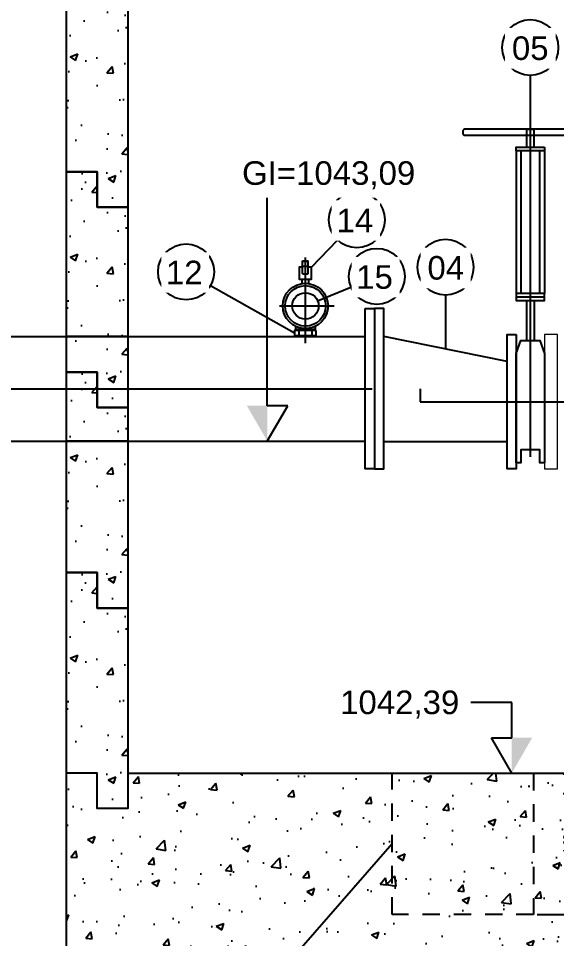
# Model space of a CAD drawing. Extents: x -160 to 364724, y -100 to 7353297.
# Drawn here: x 360678 to 360681.87, y 7352438.27 to 7352444.9 of the extents above; entities that cross this region are included whole.
import ezdxf
from ezdxf.enums import TextEntityAlignment as Align

# ---------------------------------------------------------------- set-up
doc = ezdxf.new("R2010")
doc.units = 0
doc.header["$LTSCALE"] = 5
for name, pattern in [('________________', [0]), ('HIDDEN', [0.375, 0.25, -0.125]), ('SGC_DASHDOT', [1, 0.5, -0.25, 0, -0.25]), ('SGC_HIDDEN', [0.375, 0.25, -0.125])]:
    doc.linetypes.add(name, pattern=pattern)
doc.layers.add('00-trabalho', color=7, linetype='Continuous', lineweight=25)
for name, color, linetype in [('BOLA LM', 1, 'Continuous'), ('BOMBA', 1, 'Continuous'), ('CONEXÃO', 4, 'Continuous'), ('FLANGES', 2, 'Continuous'), ('GER-SIMBOLOS', 1, 'Continuous'), ('PAREDE CONCRETO CORTE', 5, 'Continuous'), ('PROJECAO', 1, 'HIDDEN'), ('SANC_COTAS', 1, 'Continuous'), ('SANC_TEXTO', 2, 'Continuous'), ('SGC-Conexoes (Linhas Externas)', 3, 'Continuous'), ('SGC-Eixos', 253, 'SGC_DASHDOT'), ('SGC-PONTAS', 1, 'SGC_HIDDEN'), ('SGC-Tubos (Desenho Bifilar)', 3, 'Continuous'), ('SGC-Valvulas (Acionamento)', 2, 'Continuous'), ('VEGETAÇÃO', 7, 'Continuous')]:
    doc.layers.add(name, color=color, linetype=linetype)
doc.styles.add('R-80', font='arial.ttf')
doc.styles.get("Standard").update_dxf_attribs({"font": 'arial.ttf'})
doc.dimstyles.new('GERAL - 25', dxfattribs={"dimscale": 0.025, "dimtxt": 2, "dimasz": 1.5, "dimexe": 2, "dimexo": 1, "dimgap": 1, "dimtad": 1, "dimzin": 0, "dimtxsty": 'R-80', "dimblk": 'ARCHTICK', "dimcen": 0, "dimdle": 2, "dimclrd": 1, "dimclre": 1, "dimclrt": 2, "dimadec": 0, "dimazin": 0, "dimtfac": 0.5, "dimtmove": 2, "dimatfit": 3, "dimldrblk": 'OPEN90', "dimfxl": 1, "dimtolj": 1, "dimtzin": 0, "dimarcsym": 0})
doc.dimstyles.new('LEADER - 25', dxfattribs={"dimscale": 0.025, "dimtxt": 2, "dimasz": 1.5, "dimexe": 2, "dimexo": 1, "dimgap": 1, "dimtad": 1, "dimzin": 0, "dimtxsty": 'R-80', "dimcen": 0, "dimdle": 2, "dimclrd": 1, "dimclre": 1, "dimclrt": 2, "dimadec": 0, "dimazin": 0, "dimtfac": 0.5, "dimtmove": 2, "dimatfit": 3, "dimfxl": 1, "dimtolj": 1, "dimtzin": 0, "dimarcsym": 0})

# ---------------------------------------------------------------- blocks, each defined once
blk = doc.blocks.new('A$Cbd690669')
at = {"layer": 'FLANGES'}
for points in [[(0, -0.17), (0, 0.17), (0.02, 0.17), (0.02, -0.17)], [(0.3, -0.115), (0.3, 0.17), (0.281, 0.17), (0.281, -0.115)]]:
    blk.add_lwpolyline(points, close=True, dxfattribs=at)
at = {"layer": 'SGC-Conexoes (Linhas Externas)'}
for p, q in [((0.281, 0.1125), (0.02, 0.1125)), ((0.281, -0.0575), (0.02, -0.111))]:
    blk.add_line(p, q, dxfattribs=at)
blk = doc.blocks.new('NIVEL2')
at = {"linetype": 'Continuous'}
for p, q in [((0, 0.6), (0.3464, 0.6)), ((0, 0), (0.1732, 0.3)), ((0.1732, 0.3), (0, 0.3))]:
    blk.add_line(p, q, dxfattribs=at)
blk.add_line((0, 0.3), (0, 0.6))
blk.add_solid([(0, 0.3), (-0.1732, 0.3), (0, 0)], dxfattribs=at)
at = {"color": 0, "linetype": 'Continuous'}
blk.add_attdef('COTA-DIR', text='', height=0.2, dxfattribs=at).set_placement((0.4264, 0.6), align=Align.MIDDLE_LEFT)
blk = doc.blocks.new('_ARCHTICK')
at = {"color": 0, "linetype": 'ByBlock', "const_width": 0.15}
blk.add_lwpolyline([(-0.5, -0.5), (0.5, 0.5)], dxfattribs=at)
blk = doc.blocks.new('*D392')
at = {"layer": 'Defpoints', "color": 0, "transparency": 16777216}
for p in [(360681.7089, 7352439.4604), (360681.7089, 7352438.4412), (360682.0058, 7352438.4412)]:
    blk.add_point(p, dxfattribs=at)
at = {"layer": 'SANC_COTAS', "color": 1, "lineweight": -2, "transparency": 16777216}
for p, q in [((360682.0058, 7352439.5104), (360682.0058, 7352438.3912)), ((360681.7339, 7352439.4604), (360682.0558, 7352439.4604)), ((360681.7339, 7352438.4412), (360682.0558, 7352438.4412))]:
    blk.add_line(p, q, dxfattribs=at)
at = {"layer": 'SANC_COTAS', "color": 1, "lineweight": -2, "transparency": 16777216, "xscale": 0.03750000000000001, "yscale": 0.03750000000000001, "zscale": 0.03750000000000001}
for p, rotation in [((360682.0058, 7352439.4604), 90), ((360682.0058, 7352438.4412), 270)]:
    blk.add_blockref('_ARCHTICK', p, dxfattribs=dict(at, rotation=rotation))
at = {"layer": 'SANC_COTAS', "color": 2, "transparency": 16777216, "insert": (360681.9507, 7352438.9508), "char_height": 0.05, "attachment_point": 5, "rotation": 90, "style": 'R-80'}
blk.add_mtext('\\A1;1,02', dxfattribs=at)
blk = doc.blocks.new('_Open90')
at = {"color": 0, "linetype": 'ByBlock', "lineweight": -2}
for p, q in [((0, 0), (-1, 0)), ((-0.5, 0.5), (0, 0)), ((0, 0), (-0.5, -0.5))]:
    blk.add_line(p, q, dxfattribs=at)

msp = doc.modelspace()

# ---------------------------------------------------------------- hatches: boundary and pattern name
at = {"layer": 'VEGETAÇÃO'}
h = msp.add_hatch(dxfattribs=at)
h.set_pattern_fill('AR-CONC', color=1, scale=0.003058)
h.set_pattern_definition([(50, (360733.94597, 7352447.712), (0.5570364, -0.0487343), [0.058246, -0.640707]), (355, (360733.94597, 7352447.712), (-0.107758, 0.5841634), [0.046597, -0.5125673]), (100.4514, (360733.9924, 7352447.70795), (0.4492783, 0.535429), [0.0495016, -0.5445175]), (46.1842, (360733.946, 7352447.86734), (0.828834, -0.128546), [0.087369, -0.96106]), (96.6356, (360734.015, 7352447.8566), (0.725872, 0.756515), [0.074252, -0.816777]), (351.1842, (360733.946, 7352447.8673), (0.725872, 0.756515), [0.069895, -0.768847]), (21, (360734.02363, 7352447.8285), (0.4635666, -0.3126796), [0.058246, -0.640707]), (326, (360734.0236, 7352447.8285), (0.188962, 0.5631615), [0.046597, -0.5125655]), (71.4514, (360734.06226, 7352447.80245), (0.6525286, 0.250482), [0.0495016, -0.5445166]), (37.5, (360733.94597, 7352447.71202), (0.0094435, 0.2585302), [0, -0.5063526, 0, -0.5203317, 0, -0.514507]), (7.5, (360733.94597, 7352447.71202), (0.2043036, 0.3063058), [0, -0.2966667, 0, -0.4947034, 0, -0.1960951]), (327.5, (360733.77278, 7352447.71202), (0.4145733, -0.01751585), [0, -0.1941536, 0, -0.6057593, 0, -0.803796]), (317.5, (360733.69512, 7352447.712), (0.4529105, 0.0777424), [0, -0.2523997, 0, -0.4022863, 0, -0.5708116])])
h.paths.add_polyline_path([(360678.3456, 7352443.7914), (360678.3456, 7352445.2352), (360678.5664, 7352445.2352), (360678.5664, 7352444.9804), (360678.7873, 7352444.9804), (360678.7873, 7352443.5366), (360678.5664, 7352443.5366), (360678.5664, 7352443.7914)])
h = msp.add_hatch(dxfattribs=at)
h.set_pattern_fill('AR-CONC', color=1, scale=0.003058)
h.set_pattern_definition([(50, (360733.94597, 7352446.26872), (0.5570364, -0.0487343), [0.058246, -0.640707]), (355, (360733.94597, 7352446.2687), (-0.107758, 0.5841634), [0.046597, -0.5125673]), (100.4514, (360733.9924, 7352446.26466), (0.4492783, 0.535429), [0.0495016, -0.5445175]), (46.1842, (360733.946, 7352446.42405), (0.828834, -0.128546), [0.087369, -0.96106]), (96.6356, (360734.015, 7352446.4133), (0.725872, 0.756515), [0.074252, -0.816777]), (351.1842, (360733.946, 7352446.42405), (0.725872, 0.756515), [0.069895, -0.768847]), (21, (360734.02363, 7352446.3852), (0.4635666, -0.3126796), [0.058246, -0.640707]), (326, (360734.0236, 7352446.3852), (0.188962, 0.5631615), [0.046597, -0.5125655]), (71.4514, (360734.06226, 7352446.35916), (0.6525286, 0.250482), [0.0495016, -0.5445166]), (37.5, (360733.94597, 7352446.26872), (0.0094435, 0.2585302), [0, -0.5063526, 0, -0.5203317, 0, -0.514507]), (7.5, (360733.94597, 7352446.26872), (0.2043036, 0.3063058), [0, -0.2966667, 0, -0.4947034, 0, -0.1960951]), (327.5, (360733.77278, 7352446.26872), (0.4145733, -0.01751585), [0, -0.1941536, 0, -0.6057593, 0, -0.803796]), (317.5, (360733.69512, 7352446.26872), (0.4529105, 0.0777424), [0, -0.2523997, 0, -0.4022863, 0, -0.5708116])])
h.paths.add_polyline_path([(360678.3456, 7352442.3481), (360678.3456, 7352443.7919), (360678.5664, 7352443.7919), (360678.5664, 7352443.5371), (360678.7873, 7352443.5371), (360678.7873, 7352442.0933), (360678.5664, 7352442.0933), (360678.5664, 7352442.3481)])
h = msp.add_hatch(dxfattribs=at)
h.set_pattern_fill('AR-CONC', color=1, scale=0.003058)
h.set_pattern_definition([(50, (360733.94597, 7352444.8249), (0.5570364, -0.0487343), [0.058246, -0.640707]), (355, (360733.94597, 7352444.8249), (-0.107758, 0.5841634), [0.046597, -0.5125673]), (100.4514, (360733.9924, 7352444.8208), (0.4492783, 0.535429), [0.0495016, -0.5445175]), (46.1842, (360733.946, 7352444.9802), (0.828834, -0.128546), [0.087369, -0.96106]), (96.6356, (360734.015, 7352444.9695), (0.725872, 0.756515), [0.074252, -0.816777]), (351.1842, (360733.946, 7352444.9802), (0.725872, 0.756515), [0.069895, -0.768847]), (21, (360734.02363, 7352444.9414), (0.4635666, -0.3126796), [0.058246, -0.640707]), (326, (360734.0236, 7352444.9414), (0.188962, 0.5631615), [0.046597, -0.5125655]), (71.4514, (360734.06226, 7352444.9153), (0.6525286, 0.250482), [0.0495016, -0.5445166]), (37.5, (360733.94597, 7352444.82489), (0.0094435, 0.2585302), [0, -0.5063526, 0, -0.5203317, 0, -0.514507]), (7.5, (360733.94597, 7352444.8249), (0.2043036, 0.3063058), [0, -0.2966667, 0, -0.4947034, 0, -0.1960951]), (327.5, (360733.77278, 7352444.82489), (0.4145733, -0.01751585), [0, -0.1941536, 0, -0.6057593, 0, -0.803796]), (317.5, (360733.69512, 7352444.8249), (0.4529105, 0.0777424), [0, -0.2523997, 0, -0.4022863, 0, -0.5708116])])
h.paths.add_polyline_path([(360678.3456, 7352440.9043), (360678.3456, 7352442.3481), (360678.5664, 7352442.3481), (360678.5664, 7352442.0933), (360678.7873, 7352442.0933), (360678.7873, 7352440.6495), (360678.5664, 7352440.6495), (360678.5664, 7352440.9043)])
h = msp.add_hatch(dxfattribs=at)
h.set_pattern_fill('AR-CONC', color=1, scale=0.003058)
h.set_pattern_definition([(50, (360733.94597, 7352443.38105), (0.5570364, -0.0487343), [0.058246, -0.640707]), (355, (360733.94597, 7352443.38105), (-0.107758, 0.5841634), [0.046597, -0.5125673]), (100.4514, (360733.9924, 7352443.377), (0.4492783, 0.535429), [0.0495016, -0.5445175]), (46.1842, (360733.946, 7352443.5364), (0.828834, -0.128546), [0.087369, -0.96106]), (96.6356, (360734.015, 7352443.5257), (0.725872, 0.756515), [0.074252, -0.816777]), (351.1842, (360733.946, 7352443.5364), (0.725872, 0.756515), [0.069895, -0.768847]), (21, (360734.02363, 7352443.49754), (0.4635666, -0.3126796), [0.058246, -0.640707]), (326, (360734.0236, 7352443.49754), (0.188962, 0.5631615), [0.046597, -0.5125655]), (71.4514, (360734.06226, 7352443.4715), (0.6525286, 0.250482), [0.0495016, -0.5445166]), (37.5, (360733.94597, 7352443.38105), (0.0094435, 0.2585302), [0, -0.5063526, 0, -0.5203317, 0, -0.514507]), (7.5, (360733.94597, 7352443.38105), (0.2043036, 0.3063058), [0, -0.2966667, 0, -0.4947034, 0, -0.1960951]), (327.5, (360733.77278, 7352443.38105), (0.4145733, -0.01751585), [0, -0.1941536, 0, -0.6057593, 0, -0.803796]), (317.5, (360733.69512, 7352443.38105), (0.4529105, 0.0777424), [0, -0.2523997, 0, -0.4022863, 0, -0.5708116])])
h.paths.add_polyline_path([(360678.3456, 7352439.4604), (360678.3456, 7352440.9043), (360678.5664, 7352440.9043), (360678.5664, 7352440.6495), (360678.7873, 7352440.6495), (360678.7873, 7352439.2056), (360678.5664, 7352439.2056), (360678.5664, 7352439.4604)])
h = msp.add_hatch(dxfattribs=at)
h.set_pattern_fill('AR-CONC', color=1, scale=0.003058)
h.set_pattern_definition([(50, (360687.0738, 7352439.2436), (0.557036, -0.048734), [0.058246, -0.640707]), (355, (360687.0738, 7352439.2436), (-0.107758, 0.584163), [0.046597, -0.512567]), (100.4514, (360687.1202, 7352439.2395), (0.449278, 0.53543), [0.0495, -0.544518]), (46.184, (360687.0738, 7352439.3989), (0.828834, -0.128546), [0.08737, -0.96106]), (96.636, (360687.1429, 7352439.3882), (0.72587, 0.756515), [0.07425, -0.81678]), (351.184, (360687.0738, 7352439.3989), (0.72587, 0.756515), [0.069895, -0.76885]), (21, (360687.15146, 7352439.36007), (0.463567, -0.31268), [0.058246, -0.640707]), (326, (360687.15146, 7352439.36007), (0.188962, 0.56316), [0.046597, -0.512566]), (71.4514, (360687.1901, 7352439.334), (0.65253, 0.250482), [0.0495, -0.544517]), (37.5, (360687.0738, 7352439.24358), (0.0094435, 0.25853), [0, -0.506353, 0, -0.520332, 0, -0.514507]), (7.5, (360687.0738, 7352439.24358), (0.204304, 0.306306), [0, -0.296667, 0, -0.494703, 0, -0.196095]), (327.5, (360686.90061, 7352439.24358), (0.4145733, -0.017516), [0, -0.194154, 0, -0.605759, 0, -0.803796]), (317.5, (360686.82295, 7352439.24358), (0.45291, 0.077742), [0, -0.2524, 0, -0.402286, 0, -0.570812])])
h.paths.add_polyline_path([(360678.3456, 7352439.4604), (360680.0442, 7352439.4604), (360678.5664, 7352439.4604), (360678.5664, 7352439.2056), (360678.7873, 7352439.2056), (360678.7873, 7352439.4604), (360687.2804, 7352439.4604), (360687.2804, 7352439.2056), (360687.5012, 7352439.2056), (360687.5012, 7352439.4604), (360686.0234, 7352439.4604), (360687.7113, 7352439.4604), (360687.7113, 7352437.7618), (360678.3456, 7352437.7618)])

# ---------------------------------------------------------------- linework, layer by layer
at = {"layer": 'BOLA LM'}
for p, q in [((360681.6845, 7352444.4851), (360681.6845, 7352444.0975)), ((360680.1102, 7352443.1042), (360680.297, 7352443.2996)), ((360679.3827, 7352442.9716), (360679.9877, 7352442.6308)), ((360680.1539, 7352442.8617), (360680.3938, 7352442.9612)), ((360681.0747, 7352442.9028), (360681.0747, 7352442.5153))]:
    msp.add_line(p, q, dxfattribs=at)
for centre in [(360681.6845, 7352444.6866), (360680.4362, 7352443.4453), (360681.0747, 7352443.1043), (360679.2071, 7352443.0705), (360680.58, 7352443.0383)]:
    msp.add_circle(centre, 0.2015, dxfattribs=at)
at = {"layer": 'BOMBA', "linetype": '________________', "lineweight": 9}
msp.add_lwpolyline([(360681.8816, 7352442.6197), (360681.7864, 7352442.6197), (360681.7864, 7352441.6515), (360681.8816, 7352441.6515)], close=True, dxfattribs=at)
at = {"layer": 'CONEXÃO', "color": 1}
for p, q in [((360680.0456, 7352443.0571), (360680.0456, 7352443.1514)), ((360680.0456, 7352443.1514), (360680.0864, 7352443.1514)), ((360680.0456, 7352443.148), (360680.0864, 7352443.148)), ((360680.0864, 7352443.0571), (360680.0864, 7352443.1514)), ((360680.0456, 7352443.1107), (360680.0864, 7352443.1107)), ((360680.0422, 7352442.9866), (360680.0422, 7352443.0192)), ((360680.0456, 7352443.0571), (360680.0864, 7352443.0571)), ((360680.0898, 7352442.9866), (360680.0898, 7352443.0192)), ((360680.0013, 7352442.6554), (360680.0013, 7352442.6486)), ((360680.0198, 7352442.6486), (360680.0198, 7352442.6129)), ((360680.1123, 7352442.6486), (360680.1123, 7352442.6129)), ((360680.1307, 7352442.6554), (360680.1307, 7352442.6486)), ((360680.0013, 7352442.6129), (360680.0013, 7352442.6061)), ((360680.1307, 7352442.6061), (360680.0013, 7352442.6061)), ((360680.1307, 7352442.6129), (360680.1307, 7352442.6061))]:
    msp.add_line(p, q, dxfattribs=at)
for points in [[(360680.0456, 7352443.1042), (360680.0219, 7352443.1042), (360680.0219, 7352443.0192), (360680.1102, 7352443.0192), (360680.1102, 7352443.1042), (360680.0864, 7352443.1042)], [(360679.9937, 7352442.6792), (360679.9937, 7352442.6554), (360680.1384, 7352442.6554), (360680.1384, 7352442.6792)], [(360680.1307, 7352442.6554), (360680.0013, 7352442.6554)]]:
    msp.add_lwpolyline(points, dxfattribs=at)
msp.add_lwpolyline([(360680.1443, 7352442.6486), (360679.9877, 7352442.6486), (360679.9877, 7352442.6129), (360680.1443, 7352442.6129)], close=True, dxfattribs=at)
for radius in [0.1631, 0.1461, 0.0951]:
    msp.add_circle((360680.066, 7352442.8253), radius, dxfattribs=at)
at = {"layer": 'FLANGES', "ltscale": 0.3}
for p, q in [((360681.5826, 7352443.9426), (360681.5826, 7352442.9158)), ((360681.6172, 7352443.9426), (360681.6172, 7352442.9158)), ((360681.7518, 7352443.9426), (360681.7518, 7352442.9158)), ((360681.7864, 7352443.9426), (360681.7864, 7352442.9158)), ((360681.6573, 7352442.8645), (360681.6573, 7352442.5773)), ((360681.7117, 7352442.8645), (360681.7117, 7352442.5773))]:
    msp.add_line(p, q, dxfattribs=at)
at = {"layer": 'FLANGES'}
msp.add_line((360681.7864, 7352442.8888), (360681.5826, 7352442.8888), dxfattribs=at)
for points in [[(360681.7864, 7352443.9696), (360681.7864, 7352443.9426), (360681.5826, 7352443.9426), (360681.5826, 7352443.9696)], [(360681.7864, 7352442.9158), (360681.5826, 7352442.9158), (360681.5826, 7352442.8645), (360681.7864, 7352442.8645)], [(360680.4955, 7352442.8066), (360680.5634, 7352442.8066), (360680.5634, 7352441.6515), (360680.4955, 7352441.6515)]]:
    msp.add_lwpolyline(points, close=True, dxfattribs=at)
at = {"layer": 'FLANGES', "ltscale": 0.3}
msp.add_lwpolyline([(360681.7864, 7352442.4821), (360681.7864, 7352441.694), (360681.7525, 7352441.694), (360681.7525, 7352441.7891), (360681.6166, 7352441.7891), (360681.6166, 7352441.694), (360681.5826, 7352441.694), (360681.5826, 7352442.4821), (360681.6166, 7352442.5773), (360681.7525, 7352442.5773)], close=True, dxfattribs=at)
at = {"layer": 'GER-SIMBOLOS', "linetype": 'Continuous'}
for p, q in [((360679.7917, 7352443.6364), (360680.0859, 7352443.6364)), ((360679.7917, 7352441.8519), (360679.9388, 7352442.1067)), ((360679.9388, 7352442.1067), (360679.7917, 7352442.1067))]:
    msp.add_line(p, q, dxfattribs=at)
at = {"layer": 'GER-SIMBOLOS'}
msp.add_line((360679.7917, 7352442.1067), (360679.7917, 7352443.6364), dxfattribs=at)
at = {"layer": 'GER-SIMBOLOS', "linetype": 'Continuous'}
msp.add_solid([(360679.7917, 7352442.1067), (360679.6446, 7352442.1067), (360679.7917, 7352441.8519)], dxfattribs=at)
at = {"layer": 'PAREDE CONCRETO CORTE', "flags": 128}
for points in [[(360678.3456, 7352443.7914), (360678.3456, 7352445.2352), (360678.5664, 7352445.2352), (360678.5664, 7352444.9804), (360678.7873, 7352444.9804), (360678.7873, 7352443.5366), (360678.5664, 7352443.5366), (360678.5664, 7352443.7914)], [(360678.3456, 7352442.3475), (360678.3456, 7352443.7914), (360678.5664, 7352443.7914), (360678.5664, 7352443.5366), (360678.7873, 7352443.5366), (360678.7873, 7352442.0928), (360678.5664, 7352442.0928), (360678.5664, 7352442.3475)], [(360678.3456, 7352440.9043), (360678.3456, 7352442.3481), (360678.5664, 7352442.3481), (360678.5664, 7352442.0933), (360678.7873, 7352442.0933), (360678.7873, 7352440.6495), (360678.5664, 7352440.6495), (360678.5664, 7352440.9043)], [(360678.3456, 7352439.4604), (360678.3456, 7352440.9043), (360678.5664, 7352440.9043), (360678.5664, 7352440.6495), (360678.7873, 7352440.6495), (360678.7873, 7352439.2056), (360678.5664, 7352439.2056), (360678.5664, 7352439.4604)]]:
    msp.add_lwpolyline(points, close=True, dxfattribs=at)
for points in [[(360687.7221, 7352439.4604), (360687.7221, 7352439.4604), (360687.7113, 7352437.7618), (360678.3456, 7352437.7618), (360678.3456, 7352439.4604), (360678.3456, 7352439.4604)], [(360678.7873, 7352439.4604), (360687.2804, 7352439.4604)]]:
    msp.add_lwpolyline(points, dxfattribs=at)
at = {"layer": 'PROJECAO', "ltscale": 0.1}
msp.add_lwpolyline([(360681.7089, 7352439.4604), (360681.7089, 7352438.4412), (360680.6897, 7352438.4412), (360680.6897, 7352439.4604)], dxfattribs=at)
at = {"layer": 'SGC-Eixos', "ltscale": 2}
msp.add_line((360681.6845, 7352444.2087), (360681.6845, 7352441.7392), dxfattribs=at)
at = {"layer": 'SGC-Eixos'}
for p, q in [((360680.066, 7352442.5578), (360680.066, 7352443.1736)), ((360679.8801, 7352442.8253), (360680.2725, 7352442.8253))]:
    msp.add_line(p, q, dxfattribs=at)
at = {"layer": 'SGC-Eixos', "ltscale": 2}
msp.add_lwpolyline([(360675.5474, 7352442.229), (360680.8916, 7352442.229), (360680.8916, 7352442.1356), (360682.7524, 7352442.1356)], dxfattribs=at)
at = {"layer": 'SGC-PONTAS', "ltscale": 1.5}
for p, q in [((360678.7873, 7352442.6061), (360678.3432, 7352442.6061)), ((360678.7873, 7352441.8519), (360678.3432, 7352441.8519))]:
    msp.add_line(p, q, dxfattribs=at)
at = {"layer": 'SGC-Tubos (Desenho Bifilar)'}
for p, q in [((360676.8485, 7352442.6061), (360679.1949, 7352442.6061)), ((360678.7873, 7352442.6061), (360680.4955, 7352442.6061)), ((360676.8485, 7352441.8519), (360679.1949, 7352441.8519)), ((360678.7873, 7352441.8519), (360680.4955, 7352441.8519))]:
    msp.add_line(p, q, dxfattribs=at)
at = {"layer": 'SGC-Valvulas (Acionamento)', "color": 3}
msp.add_lwpolyline([(360682.1582, 7352444.0975), (360681.2108, 7352444.0975, 0.414214), (360681.2, 7352444.0868), (360681.2, 7352444.0653, 0.414214), (360681.2108, 7352444.0545), (360682.1582, 7352444.0545, 0.414214), (360682.169, 7352444.0653), (360682.169, 7352444.0868, 0.414214)], format="xyb", close=True, dxfattribs=at)
at = {"layer": 'SGC-Valvulas (Acionamento)'}
msp.add_lwpolyline([(360681.6594, 7352443.9696), (360681.6594, 7352444.0975), (360681.7096, 7352444.0975), (360681.7096, 7352443.9696)], dxfattribs=at)

# ---------------------------------------------------------------- block references
at = {"layer": 'GER-SIMBOLOS', "color": 7}
ref = msp.add_blockref('NIVEL2', (360681.5514, 7352439.4604), dxfattribs=dict(at, xscale=-0.849315860434, yscale=0.849315860434, zscale=0.849315860434))
ref.add_attrib('COTA-DIR', '1042,39', dxfattribs={"layer": '00-trabalho', "color": 2, "linetype": 'Continuous', "height": 0.16986, "style": 'R-80'}).set_placement((360680.316, 7352439.97), align=Align.MIDDLE_LEFT)
at = {"layer": 'SANC_COTAS', "xscale": -3.397263447409172, "yscale": 3.397263447409172, "zscale": 3.397263447409172, "rotation": 180}
msp.add_blockref('A$Cbd690669', (360680.5634, 7352442.229), dxfattribs=at)

# ---------------------------------------------------------------- dimensions: what is measured, and where the dimension line sits
at = {"layer": 'SANC_COTAS'}
dim = msp.add_linear_dim(base=(360682.0058, 7352438.4412), p1=(360681.7089, 7352439.4604), p2=(360681.7089, 7352438.4412), angle=90, dimstyle='GERAL - 25', dxfattribs=at)
dim.commit()
dim.dimension.update_dxf_attribs({"geometry": '*D392', "text_midpoint": (360681.9507, 7352438.9508)})

# ---------------------------------------------------------------- leaders
msp.add_leader([(360680.6897, 7352438.9508), (360678.0761, 7352435.9535)], dimstyle='LEADER - 25', dxfattribs=at)

# ---------------------------------------------------------------- next in the draw order: wipeouts: each hides what was drawn before it
for points, layer in [([(360679.5505, 7352443.6058), (360681.0769, 7352443.6058), (360681.0769, 7352443.9269), (360679.5505, 7352443.9269)], 'GER-SIMBOLOS'), ([(360681.5026, 7352444.5349), (360681.8661, 7352444.5349), (360681.8661, 7352444.8272), (360681.5026, 7352444.8272)], 'SANC_TEXTO'), ([(360680.8948, 7352442.9526), (360681.2563, 7352442.9526), (360681.2563, 7352443.245), (360680.8948, 7352443.245)], 'SANC_TEXTO'), ([(360679.0282, 7352442.9217), (360679.3727, 7352442.9217), (360679.3727, 7352443.2112), (360679.0282, 7352443.2112)], 'SANC_TEXTO'), ([(360680.398, 7352442.8866), (360680.7455, 7352442.8866), (360680.7455, 7352443.179), (360680.398, 7352443.179)], 'SANC_TEXTO')]:
    msp.add_wipeout(points).dxf.layer = layer

# ---------------------------------------------------------------- next in the draw order: texts
at = {"layer": 'GER-SIMBOLOS', "color": 2, "linetype": 'Continuous'}
msp.add_text('GI=1043,09', height=0.16986, dxfattribs=at).set_placement((360679.61, 7352443.7826), align=Align.MIDDLE_LEFT)
at = {"layer": 'SANC_TEXTO', "style": 'R-80'}
for s, p in [('05', (360681.6842, 7352444.5972)), ('12', (360679.1938, 7352442.9812)), ('04', (360681.0763, 7352443.015)), ('15', (360680.5636, 7352442.949))]:
    msp.add_text(s, height=0.16986, dxfattribs=at).set_placement(p, align=Align.CENTER)

# ---------------------------------------------------------------- next in the draw order: wipeouts: each hides what was drawn before it
msp.add_wipeout([(360680.2562, 7352443.2965), (360680.6018, 7352443.2965), (360680.6018, 7352443.5859), (360680.2562, 7352443.5859)]).dxf.layer = 'SANC_TEXTO'

# ---------------------------------------------------------------- next in the draw order: texts
msp.add_text('14', height=0.16986, dxfattribs=at).set_placement((360680.4218, 7352443.3559), align=Align.CENTER)

doc.saveas('drawing.dxf')
